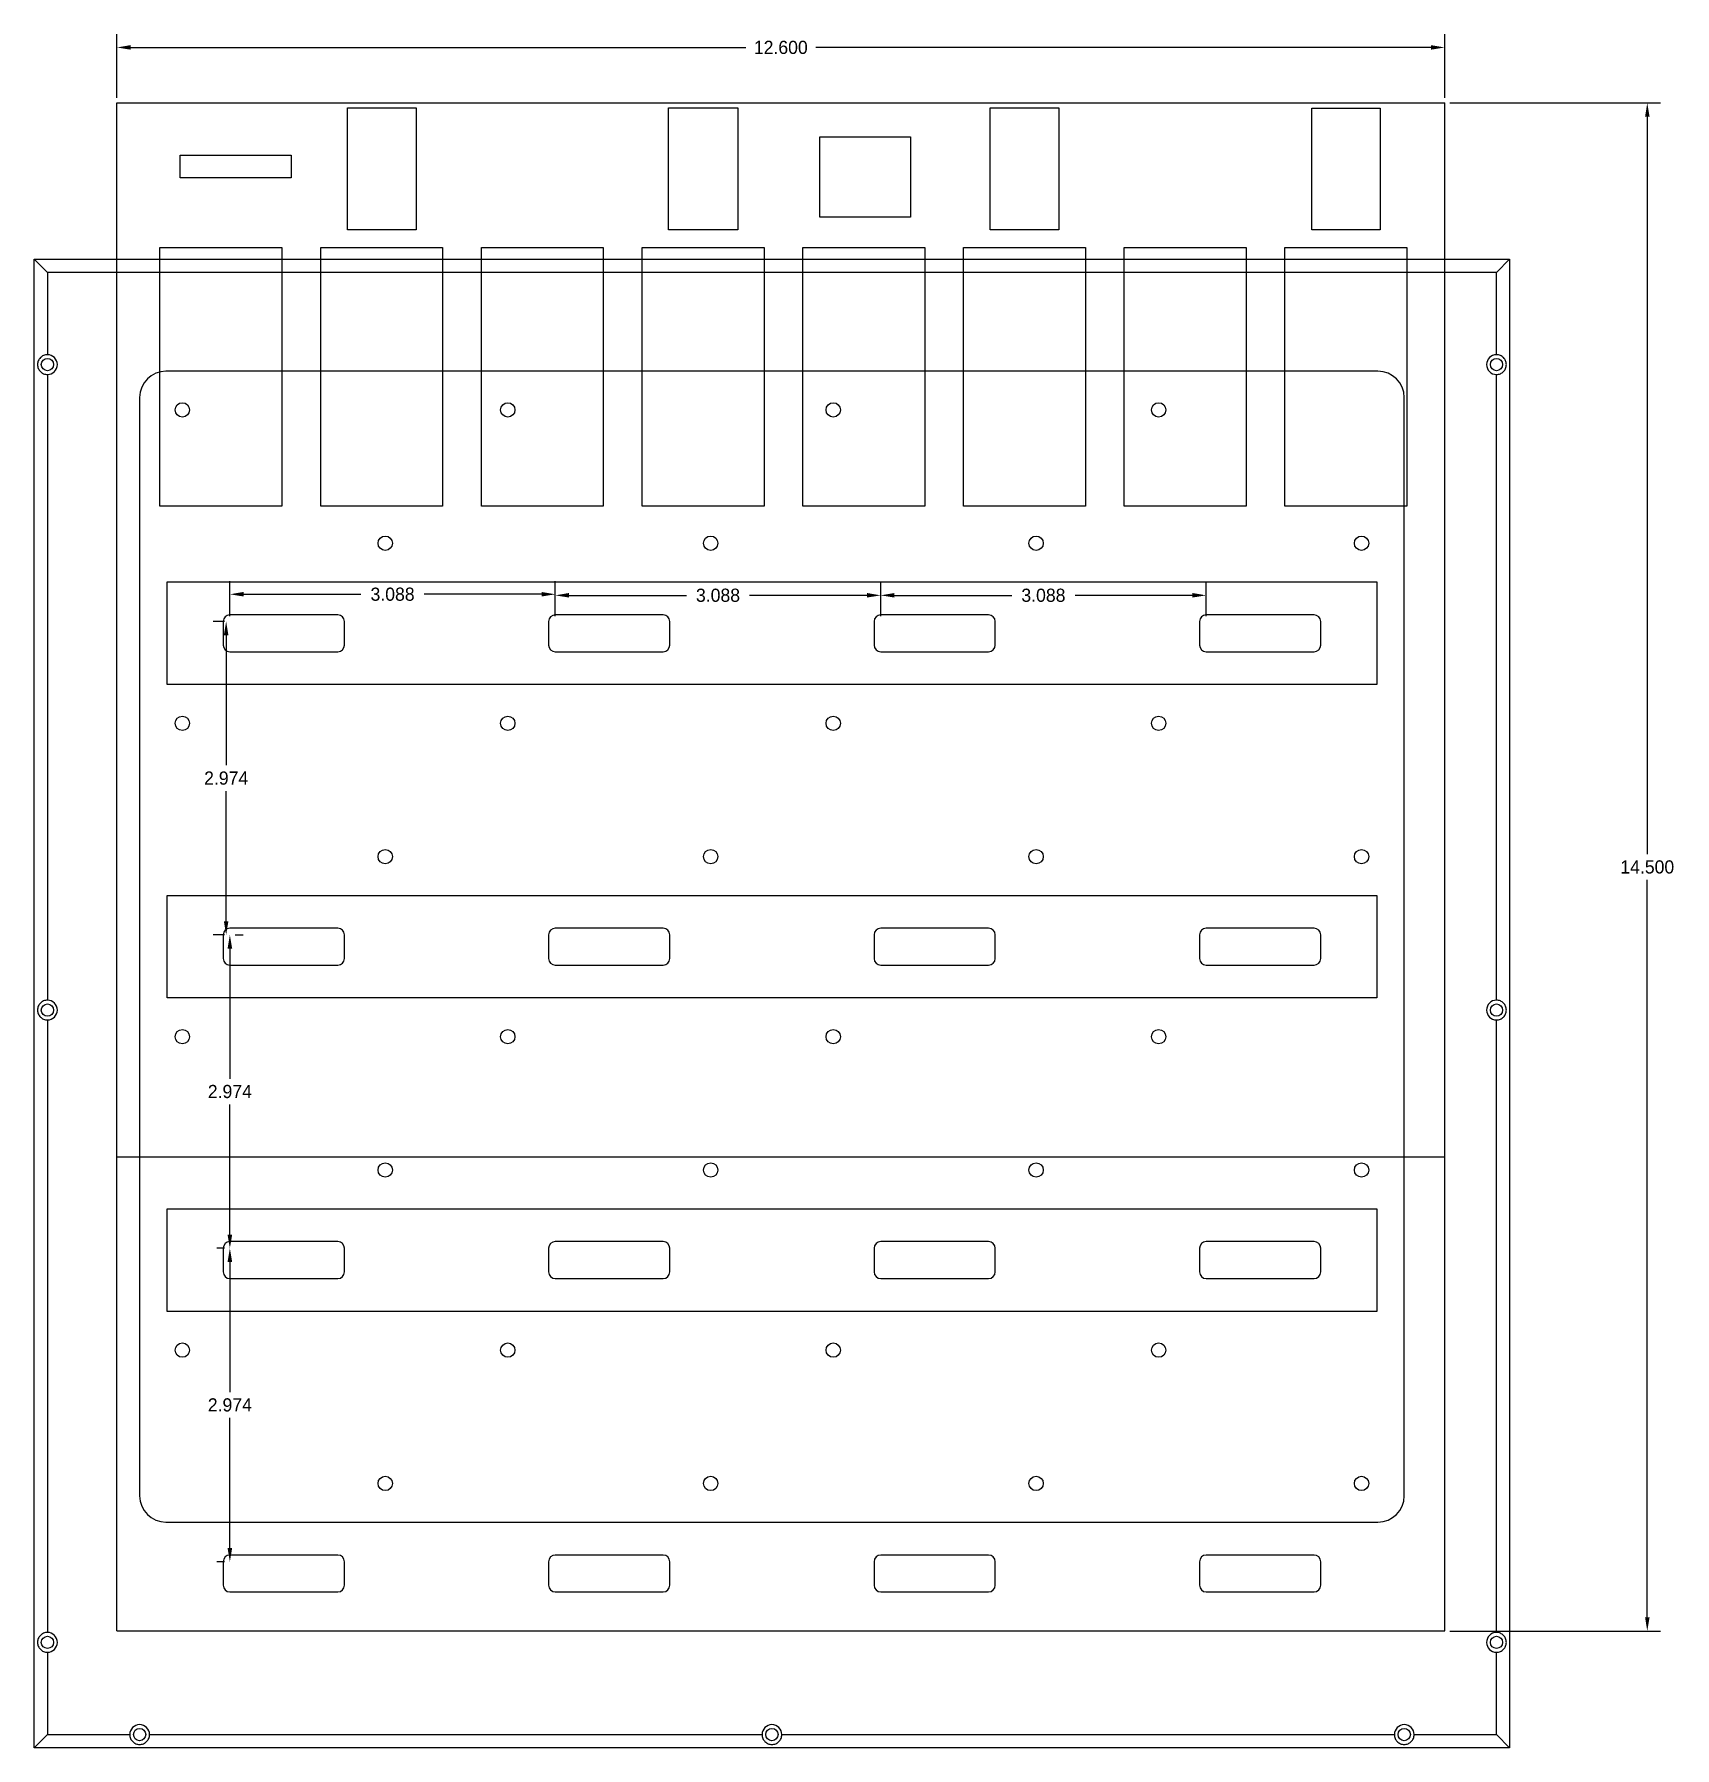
# Model space of a CAD drawing. Header units: inches. Extents: x -7 to 8.6, y -7.1 to 9.2.
import ezdxf

# ---------------------------------------------------------------- set-up
doc = ezdxf.new("R2010")
doc.units = ezdxf.units.IN
doc.header["$MEASUREMENT"] = 0
doc.header["$PDSIZE"] = -1
for name, color, linetype in [('DIM', 5, 'Continuous'), ('MOBO', 190, 'Continuous'), ('SA', 84, 'Continuous')]:
    doc.layers.add(name, color=color, linetype=linetype)
doc.dimstyles.get("Standard").update_dxf_attribs({"dimtxt": 0.18, "dimasz": 0.18, "dimexe": 0.18, "dimexo": 0.0625, "dimgap": 0.09, "dimtad": 0, "dimtih": 1, "dimtoh": 1, "dimdec": 4, "dimzin": 0, "dimdsep": 46, "dimtxsty": 'Standard', "dimcen": 0.09, "dimadec": 0, "dimazin": 0, "dimtfac": 1, "dimtdec": 4, "dimtofl": 0, "dimtmove": 0, "dimatfit": 3, "dimfxl": 0, "dimtolj": 1, "dimtzin": 0, "dimarcsym": 0})

# ---------------------------------------------------------------- blocks, each defined once
blk = doc.blocks.new('*D12')
at = {"layer": 'Defpoints', "color": 0}
for p in [(-2.056, 3.883), (-5.144, 3.625), (-2.056, 3.625)]:
    blk.add_point(p, dxfattribs=at)
at = {"layer": 'DIM', "color": 0, "lineweight": -2}
for p, q in [((-5.144, 3.675), (-5.144, 4.008)), ((-2.056, 3.675), (-2.056, 4.008)), ((-5.014, 3.883), (-3.9, 3.883)), ((-2.186, 3.883), (-3.3, 3.883))]:
    blk.add_line(p, q, dxfattribs=at)
at = {"layer": 'DIM', "color": 0}
for points in [[(-5.014, 3.905), (-5.014, 3.862), (-5.144, 3.883)], [(-2.186, 3.905), (-2.186, 3.862), (-2.056, 3.883)]]:
    blk.add_solid(points, dxfattribs=at)
at = {"layer": 'DIM', "color": 0, "insert": (-3.6, 3.883), "char_height": 0.125, "attachment_point": 5}
blk.add_mtext('\\A1;3.088', dxfattribs=at)
blk = doc.blocks.new('*D13')
at = {"layer": 'Defpoints', "color": 0}
for p in [(1.032, 3.873), (-2.056, 3.625), (1.032, 3.625)]:
    blk.add_point(p, dxfattribs=at)
at = {"layer": 'DIM', "color": 0, "lineweight": -2}
for p, q in [((-2.056, 3.675), (-2.056, 3.998)), ((1.032, 3.675), (1.032, 3.998)), ((-1.926, 3.873), (-0.812, 3.873)), ((0.902, 3.873), (-0.212, 3.873))]:
    blk.add_line(p, q, dxfattribs=at)
at = {"layer": 'DIM', "color": 0}
for points in [[(-1.926, 3.895), (-1.926, 3.852), (-2.056, 3.873)], [(0.902, 3.895), (0.902, 3.852), (1.032, 3.873)]]:
    blk.add_solid(points, dxfattribs=at)
at = {"layer": 'DIM', "color": 0, "insert": (-0.512, 3.873), "char_height": 0.125, "attachment_point": 5}
blk.add_mtext('\\A1;3.088', dxfattribs=at)
blk = doc.blocks.new('*D14')
at = {"layer": 'Defpoints', "color": 0}
for p in [(4.12, 3.873), (1.032, 3.625), (4.12, 3.625)]:
    blk.add_point(p, dxfattribs=at)
at = {"layer": 'DIM', "color": 0, "lineweight": -2}
for p, q in [((1.032, 3.675), (1.032, 3.998)), ((4.12, 3.675), (4.12, 3.998)), ((1.162, 3.873), (2.276, 3.873)), ((3.99, 3.873), (2.876, 3.873))]:
    blk.add_line(p, q, dxfattribs=at)
at = {"layer": 'DIM', "color": 0}
for points in [[(1.162, 3.895), (1.162, 3.852), (1.032, 3.873)], [(3.99, 3.895), (3.99, 3.852), (4.12, 3.873)]]:
    blk.add_solid(points, dxfattribs=at)
at = {"layer": 'DIM', "color": 0, "insert": (2.576, 3.873), "char_height": 0.125, "attachment_point": 5}
blk.add_mtext('\\A1;3.088', dxfattribs=at)
blk = doc.blocks.new('*D15')
at = {"layer": 'Defpoints', "color": 0}
for p in [(-5.144, 3.625), (-5.179, 0.651), (-5.144, 0.651)]:
    blk.add_point(p, dxfattribs=at)
at = {"layer": 'DIM', "color": 0, "lineweight": -2}
for p, q in [((-5.194, 3.625), (-5.304, 3.625)), ((-5.179, 3.495), (-5.179, 2.26)), ((-5.179, 0.781), (-5.179, 2.015)), ((-5.194, 0.651), (-5.304, 0.651))]:
    blk.add_line(p, q, dxfattribs=at)
at = {"layer": 'DIM', "color": 0}
for points in [[(-5.201, 3.495), (-5.158, 3.495), (-5.179, 3.625)], [(-5.201, 0.781), (-5.158, 0.781), (-5.179, 0.651)]]:
    blk.add_solid(points, dxfattribs=at)
at = {"layer": 'DIM', "color": 0, "insert": (-5.179, 2.138), "char_height": 0.125, "attachment_point": 5}
blk.add_mtext('\\A1;2.974', dxfattribs=at)
blk = doc.blocks.new('*D16')
at = {"layer": 'Defpoints', "color": 0}
for p in [(-5.144, 0.651), (-5.144, -2.323), (-5.144, -2.323)]:
    blk.add_point(p, dxfattribs=at)
at = {"layer": 'DIM', "color": 0, "lineweight": -2}
for p, q in [((-5.094, 0.651), (-5.019, 0.651)), ((-5.144, 0.521), (-5.144, -0.714)), ((-5.144, -2.193), (-5.144, -0.959)), ((-5.194, -2.323), (-5.269, -2.323))]:
    blk.add_line(p, q, dxfattribs=at)
at = {"layer": 'DIM', "color": 0}
for points in [[(-5.166, 0.521), (-5.122, 0.521), (-5.144, 0.651)], [(-5.166, -2.193), (-5.122, -2.193), (-5.144, -2.323)]]:
    blk.add_solid(points, dxfattribs=at)
at = {"layer": 'DIM', "color": 0, "insert": (-5.144, -0.836), "char_height": 0.125, "attachment_point": 5}
blk.add_mtext('\\A1;2.974', dxfattribs=at)
blk = doc.blocks.new('*D17')
at = {"layer": 'Defpoints', "color": 0}
for p in [(-5.144, -2.323), (-5.144, -5.297), (-5.144, -5.297)]:
    blk.add_point(p, dxfattribs=at)
at = {"layer": 'DIM', "color": 0, "lineweight": -2}
for p, q in [((-5.194, -2.323), (-5.269, -2.323)), ((-5.144, -2.453), (-5.144, -3.688)), ((-5.144, -5.167), (-5.144, -3.933)), ((-5.194, -5.297), (-5.269, -5.297))]:
    blk.add_line(p, q, dxfattribs=at)
at = {"layer": 'DIM', "color": 0}
for points in [[(-5.166, -2.453), (-5.122, -2.453), (-5.144, -2.323)], [(-5.166, -5.167), (-5.122, -5.167), (-5.144, -5.297)]]:
    blk.add_solid(points, dxfattribs=at)
at = {"layer": 'DIM', "color": 0, "insert": (-5.144, -3.81), "char_height": 0.125, "attachment_point": 5}
blk.add_mtext('\\A1;2.974', dxfattribs=at)
blk = doc.blocks.new('*D18')
at = {"layer": 'Defpoints', "color": 0}
for p in [(6.384, 8.545), (6.384, -5.955), (8.306, -5.955)]:
    blk.add_point(p, dxfattribs=at)
at = {"layer": 'DIM', "color": 0, "lineweight": -2}
for p, q in [((6.434, 8.545), (8.431, 8.545)), ((8.306, 8.415), (8.306, 1.418)), ((8.306, -5.825), (8.306, 1.173)), ((6.434, -5.955), (8.431, -5.955))]:
    blk.add_line(p, q, dxfattribs=at)
at = {"layer": 'DIM', "color": 0}
for points in [[(8.285, 8.415), (8.328, 8.415), (8.306, 8.545)], [(8.285, -5.825), (8.328, -5.825), (8.306, -5.955)]]:
    blk.add_solid(points, dxfattribs=at)
at = {"layer": 'DIM', "color": 0, "insert": (8.306, 1.295), "char_height": 0.125, "attachment_point": 5}
blk.add_mtext('\\A1;14.500', dxfattribs=at)
blk = doc.blocks.new('*D19')
at = {"layer": 'Defpoints', "color": 0}
for p in [(6.384, 9.072), (-6.216, 8.545), (6.384, 8.545)]:
    blk.add_point(p, dxfattribs=at)
at = {"layer": 'DIM', "color": 0, "lineweight": -2}
for p, q in [((-6.216, 8.595), (-6.216, 9.197)), ((6.384, 8.595), (6.384, 9.197)), ((-6.086, 9.072), (-0.247, 9.072)), ((6.254, 9.072), (0.415, 9.072))]:
    blk.add_line(p, q, dxfattribs=at)
at = {"layer": 'DIM', "color": 0}
for points in [[(-6.086, 9.094), (-6.086, 9.051), (-6.216, 9.072)], [(6.254, 9.094), (6.254, 9.051), (6.384, 9.072)]]:
    blk.add_solid(points, dxfattribs=at)
at = {"layer": 'DIM', "color": 0, "insert": (0.084, 9.072), "char_height": 0.125, "attachment_point": 5}
blk.add_mtext('\\A1;12.600', dxfattribs=at)

msp = doc.modelspace()

# ---------------------------------------------------------------- linework, layer by layer
at = {"color": 7, "linetype": 'Continuous', "lineweight": 25}
for p, q in [((-7, -7.0625), (-7, 7.0625)), ((-7, 7.0625), (-6.875, 6.9375)), ((-7, 7.0625), (7, 7.0625)), ((6.875, 6.9375), (7, 7.0625)), ((7, 7.0625), (7, -7.0625)), ((-6.875, 6.9375), (-6.875, 6.1565)), ((6.875, 6.9375), (-6.875, 6.9375)), ((6.875, 6.1565), (6.875, 6.9375)), ((-6.875, 5.9685), (-6.875, 0.0315)), ((5.75, 6), (-5.75, 6)), ((6.875, 0.0315), (6.875, 5.9685)), ((-6, 5.75), (-6, -4.672)), ((6, -4.672), (6, 5.75)), ((-5.74, 3.026), (-5.74, 4)), ((-5.74, 4), (5.74, 4)), ((5.74, 4), (5.74, 3.026)), ((-5.207, 3.625), (-5.207, 3.401)), ((-4.12, 3.688), (-5.144, 3.688)), ((-4.057, 3.401), (-4.057, 3.625)), ((-2.119, 3.625), (-2.119, 3.401)), ((-1.032, 3.688), (-2.056, 3.688)), ((-0.969, 3.401), (-0.969, 3.625)), ((0.969, 3.625), (0.969, 3.401)), ((2.056, 3.688), (1.032, 3.688)), ((2.119, 3.401), (2.119, 3.625)), ((4.057, 3.625), (4.057, 3.401)), ((5.144, 3.688), (4.12, 3.688)), ((5.207, 3.401), (5.207, 3.625)), ((-5.144, 3.338), (-4.12, 3.338)), ((-2.056, 3.338), (-1.032, 3.338)), ((1.032, 3.338), (2.056, 3.338)), ((4.12, 3.338), (5.144, 3.338)), ((5.74, 3.026), (-5.74, 3.026)), ((-5.74, 0.052), (-5.74, 1.026)), ((-5.74, 1.026), (5.74, 1.026)), ((5.74, 1.026), (5.74, 0.052)), ((-5.207, 0.651), (-5.207, 0.427)), ((-4.12, 0.714), (-5.144, 0.714)), ((-4.057, 0.427), (-4.057, 0.651)), ((-2.119, 0.651), (-2.119, 0.427)), ((-1.032, 0.714), (-2.056, 0.714)), ((-0.969, 0.427), (-0.969, 0.651)), ((0.969, 0.651), (0.969, 0.427)), ((2.056, 0.714), (1.032, 0.714)), ((2.119, 0.427), (2.119, 0.651)), ((4.057, 0.651), (4.057, 0.427)), ((5.144, 0.714), (4.12, 0.714)), ((5.207, 0.427), (5.207, 0.651)), ((-5.144, 0.364), (-4.12, 0.364)), ((-2.056, 0.364), (-1.032, 0.364)), ((1.032, 0.364), (2.056, 0.364)), ((4.12, 0.364), (5.144, 0.364)), ((5.74, 0.052), (-5.74, 0.052)), ((-6.875, -0.1565), (-6.875, -5.9685)), ((6.875, -5.9685), (6.875, -0.1565)), ((-5.74, -2.922), (-5.74, -1.948)), ((-5.74, -1.948), (5.74, -1.948)), ((5.74, -1.948), (5.74, -2.922)), ((-4.12, -2.26), (-5.144, -2.26)), ((-1.032, -2.26), (-2.056, -2.26)), ((2.056, -2.26), (1.032, -2.26)), ((5.144, -2.26), (4.12, -2.26)), ((-5.207, -2.323), (-5.207, -2.547)), ((-4.057, -2.547), (-4.057, -2.323)), ((-2.119, -2.323), (-2.119, -2.547)), ((-0.969, -2.547), (-0.969, -2.323)), ((0.969, -2.323), (0.969, -2.547)), ((2.119, -2.547), (2.119, -2.323)), ((4.057, -2.323), (4.057, -2.547)), ((5.207, -2.547), (5.207, -2.323)), ((-5.144, -2.61), (-4.12, -2.61)), ((-2.056, -2.61), (-1.032, -2.61)), ((1.032, -2.61), (2.056, -2.61)), ((4.12, -2.61), (5.144, -2.61)), ((5.74, -2.922), (-5.74, -2.922)), ((-5.75, -4.922), (5.75, -4.922)), ((-5.207, -5.297), (-5.207, -5.521)), ((-4.12, -5.234), (-5.144, -5.234)), ((-4.057, -5.521), (-4.057, -5.297)), ((-2.119, -5.297), (-2.119, -5.521)), ((-1.032, -5.234), (-2.056, -5.234)), ((-0.969, -5.521), (-0.969, -5.297)), ((0.969, -5.297), (0.969, -5.521)), ((2.056, -5.234), (1.032, -5.234)), ((2.119, -5.521), (2.119, -5.297)), ((4.057, -5.297), (4.057, -5.521)), ((5.144, -5.234), (4.12, -5.234)), ((5.207, -5.521), (5.207, -5.297)), ((-5.144, -5.584), (-4.12, -5.584)), ((-2.056, -5.584), (-1.032, -5.584)), ((1.032, -5.584), (2.056, -5.584)), ((4.12, -5.584), (5.144, -5.584)), ((-6.875, -6.1565), (-6.875, -6.9375)), ((6.875, -6.9375), (6.875, -6.1565)), ((-7, -7.0625), (-6.875, -6.9375)), ((-6.875, -6.9375), (-6.094, -6.9375)), ((-5.906, -6.9375), (-0.094, -6.9375)), ((0.094, -6.9375), (5.906, -6.9375)), ((6.094, -6.9375), (6.875, -6.9375)), ((6.875, -6.9375), (7, -7.0625)), ((7, -7.0625), (-7, -7.0625))]:
    msp.add_line(p, q, dxfattribs=at)
for centre, radius in [((-6.875, 6.0625), 0.058), ((6.875, 6.0625), 0.058), ((-5.5945, 5.6325), 0.068), ((-2.5065, 5.6325), 0.068), ((0.5815, 5.6325), 0.068), ((3.6695, 5.6325), 0.068), ((-3.6695, 4.3675), 0.068), ((-0.5815, 4.3675), 0.068), ((2.5065, 4.3675), 0.068), ((5.5945, 4.3675), 0.068), ((-5.5945, 2.6585), 0.068), ((-2.5065, 2.6585), 0.068), ((0.5815, 2.6585), 0.068), ((3.6695, 2.6585), 0.068), ((-3.6695, 1.3935), 0.068), ((-0.5815, 1.3935), 0.068), ((2.5065, 1.3935), 0.068), ((5.5945, 1.3935), 0.068), ((-6.875, -0.0625), 0.058), ((6.875, -0.0625), 0.058), ((-5.5945, -0.3155), 0.068), ((-2.5065, -0.3155), 0.068), ((0.5815, -0.3155), 0.068), ((3.6695, -0.3155), 0.068), ((-3.6695, -1.5805), 0.068), ((-0.5815, -1.5805), 0.068), ((2.5065, -1.5805), 0.068), ((5.5945, -1.5805), 0.068), ((-5.5945, -3.2895), 0.068), ((-2.5065, -3.2895), 0.068), ((0.5815, -3.2895), 0.068), ((3.6695, -3.2895), 0.068), ((-3.6695, -4.5545), 0.068), ((-0.5815, -4.5545), 0.068), ((2.5065, -4.5545), 0.068), ((5.5945, -4.5545), 0.068), ((-6.875, -6.0625), 0.058), ((6.875, -6.0625), 0.058), ((-6, -6.9375), 0.058), ((0, -6.9375), 0.058), ((6, -6.9375), 0.058)]:
    msp.add_circle(centre, radius, dxfattribs=at)
for centre, radius, start, end in [((-6.875, 6.0625), 0.094, 270, 90), ((6.875, 6.0625), 0.094, 90, 270), ((-5.75, 5.75), 0.25, 90, 180), ((5.75, 5.75), 0.25, 0, 90), ((-5.144, 3.625), 0.063, 90, 180), ((-4.12, 3.625), 0.063, 0, 90), ((-2.056, 3.625), 0.063, 90, 180), ((-1.032, 3.625), 0.063, 0, 90), ((1.032, 3.625), 0.063, 90, 180), ((2.056, 3.625), 0.063, 0, 90), ((4.12, 3.625), 0.063, 90, 180), ((5.144, 3.625), 0.063, 0, 90), ((-5.144, 3.401), 0.063, 180, 270), ((-4.12, 3.401), 0.063, 270, 0), ((-2.056, 3.401), 0.063, 180, 270), ((-1.032, 3.401), 0.063, 270, 0), ((1.032, 3.401), 0.063, 180, 270), ((2.056, 3.401), 0.063, 270, 0), ((4.12, 3.401), 0.063, 180, 270), ((5.144, 3.401), 0.063, 270, 0), ((-5.144, 0.651), 0.063, 90, 180), ((-4.12, 0.651), 0.063, 0, 90), ((-2.056, 0.651), 0.063, 90, 180), ((-1.032, 0.651), 0.063, 0, 90), ((1.032, 0.651), 0.063, 90, 180), ((2.056, 0.651), 0.063, 0, 90), ((4.12, 0.651), 0.063, 90, 180), ((5.144, 0.651), 0.063, 0, 90), ((-5.144, 0.427), 0.063, 180, 270), ((-4.12, 0.427), 0.063, 270, 0), ((-2.056, 0.427), 0.063, 180, 270), ((-1.032, 0.427), 0.063, 270, 0), ((1.032, 0.427), 0.063, 180, 270), ((2.056, 0.427), 0.063, 270, 0), ((4.12, 0.427), 0.063, 180, 270), ((5.144, 0.427), 0.063, 270, 0), ((-6.875, -0.0625), 0.094, 270, 90), ((6.875, -0.0625), 0.094, 90, 270), ((-5.144, -2.323), 0.063, 90, 180), ((-4.12, -2.323), 0.063, 0, 90), ((-2.056, -2.323), 0.063, 90, 180), ((-1.032, -2.323), 0.063, 0, 90), ((1.032, -2.323), 0.063, 90, 180), ((2.056, -2.323), 0.063, 0, 90), ((4.12, -2.323), 0.063, 90, 180), ((5.144, -2.323), 0.063, 0, 90), ((-5.144, -2.547), 0.063, 180, 270), ((-4.12, -2.547), 0.063, 270, 0), ((-2.056, -2.547), 0.063, 180, 270), ((-1.032, -2.547), 0.063, 270, 0), ((1.032, -2.547), 0.063, 180, 270), ((2.056, -2.547), 0.063, 270, 0), ((4.12, -2.547), 0.063, 180, 270), ((5.144, -2.547), 0.063, 270, 0), ((-5.75, -4.672), 0.25, 180, 270), ((5.75, -4.672), 0.25, 270, 0), ((-5.144, -5.297), 0.063, 90, 180), ((-4.12, -5.297), 0.063, 0, 90), ((-2.056, -5.297), 0.063, 90, 180), ((-1.032, -5.297), 0.063, 0, 90), ((1.032, -5.297), 0.063, 90, 180), ((2.056, -5.297), 0.063, 0, 90), ((4.12, -5.297), 0.063, 90, 180), ((5.144, -5.297), 0.063, 0, 90), ((-5.144, -5.521), 0.063, 180, 270), ((-4.12, -5.521), 0.063, 270, 0), ((-2.056, -5.521), 0.063, 180, 270), ((-1.032, -5.521), 0.063, 270, 0), ((1.032, -5.521), 0.063, 180, 270), ((2.056, -5.521), 0.063, 270, 0), ((4.12, -5.521), 0.063, 180, 270), ((5.144, -5.521), 0.063, 270, 0), ((-6.875, -6.0625), 0.094, 270, 90), ((6.875, -6.0625), 0.094, 90, 270), ((-6, -6.9375), 0.094, 0, 180), ((0, -6.9375), 0.094, 0, 180), ((6, -6.9375), 0.094, 0, 180)]:
    msp.add_arc(centre, radius, start, end, dxfattribs=at)
for points in [[(-6.875, 6.1565), (-6.8815, 6.1565), (-6.8879, 6.1558), (-6.9003, 6.1532), (-6.9064, 6.1513), (-6.9178, 6.1464), (-6.9232, 6.1434), (-6.9332, 6.1366), (-6.9377, 6.1328), (-6.946, 6.1244), (-6.9497, 6.1198), (-6.9563, 6.1101), (-6.9591, 6.1049), (-6.9638, 6.0938), (-6.9657, 6.0878), (-6.9683, 6.0755), (-6.969, 6.069), (-6.969, 6.0562), (-6.9683, 6.0497), (-6.9658, 6.0373), (-6.9639, 6.0313), (-6.9592, 6.0202), (-6.9563, 6.015), (-6.9498, 6.0052), (-6.946, 6.0006), (-6.9377, 5.9923), (-6.9332, 5.9885), (-6.9233, 5.9817), (-6.9179, 5.9786), (-6.9065, 5.9737), (-6.9005, 5.9718), (-6.8879, 5.9692), (-6.8815, 5.9685), (-6.875, 5.9685)], [(6.875, 5.9685), (6.8815, 5.9685), (6.8879, 5.9692), (6.9003, 5.9718), (6.9064, 5.9737), (6.9178, 5.9786), (6.9232, 5.9816), (6.9332, 5.9884), (6.9377, 5.9922), (6.946, 6.0006), (6.9497, 6.0052), (6.9563, 6.0149), (6.9591, 6.0201), (6.9638, 6.0312), (6.9657, 6.0372), (6.9683, 6.0495), (6.969, 6.056), (6.969, 6.0688), (6.9683, 6.0753), (6.9658, 6.0877), (6.9639, 6.0937), (6.9592, 6.1048), (6.9563, 6.11), (6.9498, 6.1198), (6.946, 6.1244), (6.9377, 6.1327), (6.9332, 6.1365), (6.9233, 6.1433), (6.9179, 6.1464), (6.9065, 6.1513), (6.9005, 6.1532), (6.8879, 6.1558), (6.8815, 6.1565), (6.875, 6.1565)], [(-6.875, 0.0315), (-6.8815, 0.0315), (-6.8879, 0.0308), (-6.9003, 0.0282), (-6.9064, 0.0263), (-6.9178, 0.0214), (-6.9232, 0.0184), (-6.9332, 0.0116), (-6.9377, 0.0078), (-6.946, -0.0006), (-6.9497, -0.0052), (-6.9563, -0.0149), (-6.9591, -0.0201), (-6.9638, -0.0312), (-6.9657, -0.0372), (-6.9683, -0.0495), (-6.969, -0.056), (-6.969, -0.0688), (-6.9683, -0.0753), (-6.9658, -0.0877), (-6.9639, -0.0937), (-6.9592, -0.1048), (-6.9563, -0.11), (-6.9498, -0.1198), (-6.946, -0.1244), (-6.9377, -0.1327), (-6.9332, -0.1365), (-6.9233, -0.1433), (-6.9179, -0.1464), (-6.9065, -0.1513), (-6.9005, -0.1532), (-6.8879, -0.1558), (-6.8815, -0.1565), (-6.875, -0.1565)], [(6.875, -0.1565), (6.8815, -0.1565), (6.8879, -0.1558), (6.9003, -0.1532), (6.9064, -0.1513), (6.9178, -0.1464), (6.9232, -0.1434), (6.9332, -0.1366), (6.9377, -0.1328), (6.946, -0.1244), (6.9497, -0.1198), (6.9563, -0.1101), (6.9591, -0.1049), (6.9638, -0.0938), (6.9657, -0.0878), (6.9683, -0.0755), (6.969, -0.069), (6.969, -0.0562), (6.9683, -0.0497), (6.9658, -0.0373), (6.9639, -0.0313), (6.9592, -0.0202), (6.9563, -0.015), (6.9498, -0.0052), (6.946, -0.0006), (6.9377, 0.0077), (6.9332, 0.0115), (6.9233, 0.0183), (6.9179, 0.0214), (6.9065, 0.0263), (6.9005, 0.0282), (6.8879, 0.0308), (6.8815, 0.0315), (6.875, 0.0315)], [(-6.875, -5.9685), (-6.8815, -5.9685), (-6.8879, -5.9692), (-6.9003, -5.9718), (-6.9064, -5.9737), (-6.9178, -5.9786), (-6.9232, -5.9816), (-6.9332, -5.9884), (-6.9377, -5.9922), (-6.946, -6.0006), (-6.9497, -6.0052), (-6.9563, -6.0149), (-6.9591, -6.0201), (-6.9638, -6.0312), (-6.9657, -6.0372), (-6.9683, -6.0495), (-6.969, -6.056), (-6.969, -6.0688), (-6.9683, -6.0753), (-6.9658, -6.0877), (-6.9639, -6.0937), (-6.9592, -6.1048), (-6.9563, -6.11), (-6.9498, -6.1198), (-6.946, -6.1244), (-6.9377, -6.1327), (-6.9332, -6.1365), (-6.9233, -6.1433), (-6.9179, -6.1464), (-6.9065, -6.1513), (-6.9005, -6.1532), (-6.8879, -6.1558), (-6.8815, -6.1565), (-6.875, -6.1565)], [(6.875, -6.1565), (6.8815, -6.1565), (6.8879, -6.1558), (6.9003, -6.1532), (6.9064, -6.1513), (6.9178, -6.1464), (6.9232, -6.1434), (6.9332, -6.1366), (6.9377, -6.1328), (6.946, -6.1244), (6.9497, -6.1198), (6.9563, -6.1101), (6.9591, -6.1049), (6.9638, -6.0938), (6.9657, -6.0878), (6.9683, -6.0755), (6.969, -6.069), (6.969, -6.0562), (6.9683, -6.0497), (6.9658, -6.0373), (6.9639, -6.0313), (6.9592, -6.0202), (6.9563, -6.015), (6.9498, -6.0052), (6.946, -6.0006), (6.9377, -5.9923), (6.9332, -5.9885), (6.9233, -5.9817), (6.9179, -5.9786), (6.9065, -5.9737), (6.9005, -5.9718), (6.8879, -5.9692), (6.8815, -5.9685), (6.875, -5.9685)], [(-6.094, -6.9375), (-6.094, -6.944), (-6.0933, -6.9504), (-6.0907, -6.9628), (-6.0888, -6.9689), (-6.0839, -6.9803), (-6.0809, -6.9857), (-6.0741, -6.9957), (-6.0703, -7.0002), (-6.0619, -7.0085), (-6.0573, -7.0122), (-6.0476, -7.0188), (-6.0424, -7.0216), (-6.0313, -7.0263), (-6.0253, -7.0282), (-6.013, -7.0308), (-6.0065, -7.0315), (-5.9937, -7.0315), (-5.9872, -7.0308), (-5.9748, -7.0283), (-5.9688, -7.0264), (-5.9577, -7.0217), (-5.9525, -7.0188), (-5.9427, -7.0123), (-5.9381, -7.0085), (-5.9298, -7.0002), (-5.926, -6.9957), (-5.9192, -6.9858), (-5.9161, -6.9804), (-5.9112, -6.969), (-5.9093, -6.963), (-5.9067, -6.9504), (-5.906, -6.944), (-5.906, -6.9375)], [(-0.094, -6.9375), (-0.094, -6.944), (-0.0933, -6.9504), (-0.0907, -6.9628), (-0.0888, -6.9689), (-0.0839, -6.9803), (-0.0809, -6.9857), (-0.0741, -6.9957), (-0.0703, -7.0002), (-0.0619, -7.0085), (-0.0573, -7.0122), (-0.0476, -7.0188), (-0.0424, -7.0216), (-0.0313, -7.0263), (-0.0253, -7.0282), (-0.013, -7.0308), (-0.0065, -7.0315), (0.0063, -7.0315), (0.0128, -7.0308), (0.0252, -7.0283), (0.0312, -7.0264), (0.0423, -7.0217), (0.0475, -7.0188), (0.0573, -7.0123), (0.0619, -7.0085), (0.0702, -7.0002), (0.074, -6.9957), (0.0808, -6.9858), (0.0839, -6.9804), (0.0888, -6.969), (0.0907, -6.963), (0.0933, -6.9504), (0.094, -6.944), (0.094, -6.9375)], [(5.906, -6.9375), (5.906, -6.944), (5.9067, -6.9504), (5.9093, -6.9628), (5.9112, -6.9689), (5.9161, -6.9803), (5.9191, -6.9857), (5.9259, -6.9957), (5.9297, -7.0002), (5.9381, -7.0085), (5.9427, -7.0122), (5.9524, -7.0188), (5.9576, -7.0216), (5.9687, -7.0263), (5.9747, -7.0282), (5.987, -7.0308), (5.9935, -7.0315), (6.0063, -7.0315), (6.0128, -7.0308), (6.0252, -7.0283), (6.0312, -7.0264), (6.0423, -7.0217), (6.0475, -7.0188), (6.0573, -7.0123), (6.0619, -7.0085), (6.0702, -7.0002), (6.074, -6.9957), (6.0808, -6.9858), (6.0839, -6.9804), (6.0888, -6.969), (6.0907, -6.963), (6.0933, -6.9504), (6.094, -6.944), (6.094, -6.9375)]]:
    msp.add_open_spline(points, degree=3, knots=[0, 0, 0, 0, 0.0625, 0.0625, 0.125, 0.125, 0.1875, 0.1875, 0.25, 0.25, 0.3125, 0.3125, 0.375, 0.375, 0.4375, 0.4375, 0.5, 0.5, 0.5625, 0.5625, 0.625, 0.625, 0.6875, 0.6875, 0.75, 0.75, 0.8125, 0.8125, 0.875, 0.875, 0.9375, 0.9375, 1, 1, 1, 1], dxfattribs=at)
at = {"layer": 'MOBO'}
for p, q in [((-6.216, 8.5453), (6.384, 8.5453)), ((-6.216, -5.9547), (-6.216, 8.5453)), ((6.384, -5.9547), (6.384, 8.5453)), ((6.384, -1.4576), (-6.216, -1.4576)), ((-6.216, -5.9547), (6.384, -5.9547))]:
    msp.add_line(p, q, dxfattribs=at)
at = {"layer": 'SA'}
for points in [[(-3.3771, 7.3425), (-4.0287, 7.3425), (-4.0287, 8.4997), (-3.3771, 8.4997)], [(-0.324, 7.3426), (-0.9827, 7.3426), (-0.9827, 8.498), (-0.324, 8.498)], [(2.7236, 7.3426), (2.0703, 7.3426), (2.0703, 8.498), (2.7236, 8.498)], [(5.7721, 7.3419), (5.1228, 7.3419), (5.1228, 8.4958), (5.7721, 8.4958)], [(1.3149, 7.4631), (0.4539, 7.4631), (0.4539, 8.225), (1.3149, 8.225)], [(-4.5619, 7.8346), (-5.6146, 7.8346), (-5.6146, 8.0503), (-4.5619, 8.0503)], [(-4.6502, 4.7191), (-5.8071, 4.7191), (-5.8071, 7.1738), (-4.6502, 7.1738)], [(-3.1252, 4.7191), (-4.2821, 4.7191), (-4.2821, 7.1738), (-3.1252, 7.1738)], [(-1.6002, 4.7191), (-2.7571, 4.7191), (-2.7571, 7.1738), (-1.6002, 7.1738)], [(-0.0752, 4.7191), (-1.2321, 4.7191), (-1.2321, 7.1738), (-0.0752, 7.1738)], [(1.4498, 4.7191), (0.2929, 4.7191), (0.2929, 7.1738), (1.4498, 7.1738)], [(2.9748, 4.7191), (1.8179, 4.7191), (1.8179, 7.1738), (2.9748, 7.1738)], [(4.4998, 4.7191), (3.3429, 4.7191), (3.3429, 7.1738), (4.4998, 7.1738)], [(6.0248, 4.7191), (4.8679, 4.7191), (4.8679, 7.1738), (6.0248, 7.1738)]]:
    msp.add_lwpolyline(points, close=True, dxfattribs=at)

# ---------------------------------------------------------------- dimensions: what is measured, and where the dimension line sits
at = {"layer": 'DIM'}
for base, p1, p2, picture, middle in [((6.384, 9.0722), (-6.216, 8.5453), (6.384, 8.5453), '*D19', (0.084, 9.0722)), ((-2.056, 3.8835), (-5.144, 3.625), (-2.056, 3.625), '*D12', (-3.6, 3.8835)), ((1.032, 3.8732), (-2.056, 3.625), (1.032, 3.625), '*D13', (-0.512, 3.8732)), ((4.12, 3.8732), (1.032, 3.625), (4.12, 3.625), '*D14', (2.576, 3.8732))]:
    dim = msp.add_linear_dim(base=base, p1=p1, p2=p2, dimstyle='Standard', override={"dimtxt": 0.125, "dimasz": 0.13, "dimexe": 0.125, "dimexo": 0.05, "dimgap": 0.06, "dimdec": 3, "dimadec": 2, "dimtdec": 3}, dxfattribs=at)
    dim.commit()
    dim.dimension.update_dxf_attribs({"geometry": picture, "text_midpoint": middle})
for base, p1, p2, picture, middle in [((8.3062, -5.9547), (6.384, 8.5453), (6.384, -5.9547), '*D18', (8.3062, 1.2953)), ((-5.1794, 0.651), (-5.144, 3.625), (-5.144, 0.651), '*D15', (-5.1794, 2.138)), ((-5.144, -2.323), (-5.144, 0.651), (-5.144, -2.323), '*D16', (-5.144, -0.836)), ((-5.144, -5.297), (-5.144, -2.323), (-5.144, -5.297), '*D17', (-5.144, -3.81))]:
    dim = msp.add_linear_dim(base=base, p1=p1, p2=p2, angle=90, dimstyle='Standard', override={"dimtxt": 0.125, "dimasz": 0.13, "dimexe": 0.125, "dimexo": 0.05, "dimgap": 0.06, "dimdec": 3, "dimadec": 2, "dimtdec": 3}, dxfattribs=at)
    dim.commit()
    dim.dimension.update_dxf_attribs({"geometry": picture, "text_midpoint": middle})

doc.saveas('drawing.dxf')
